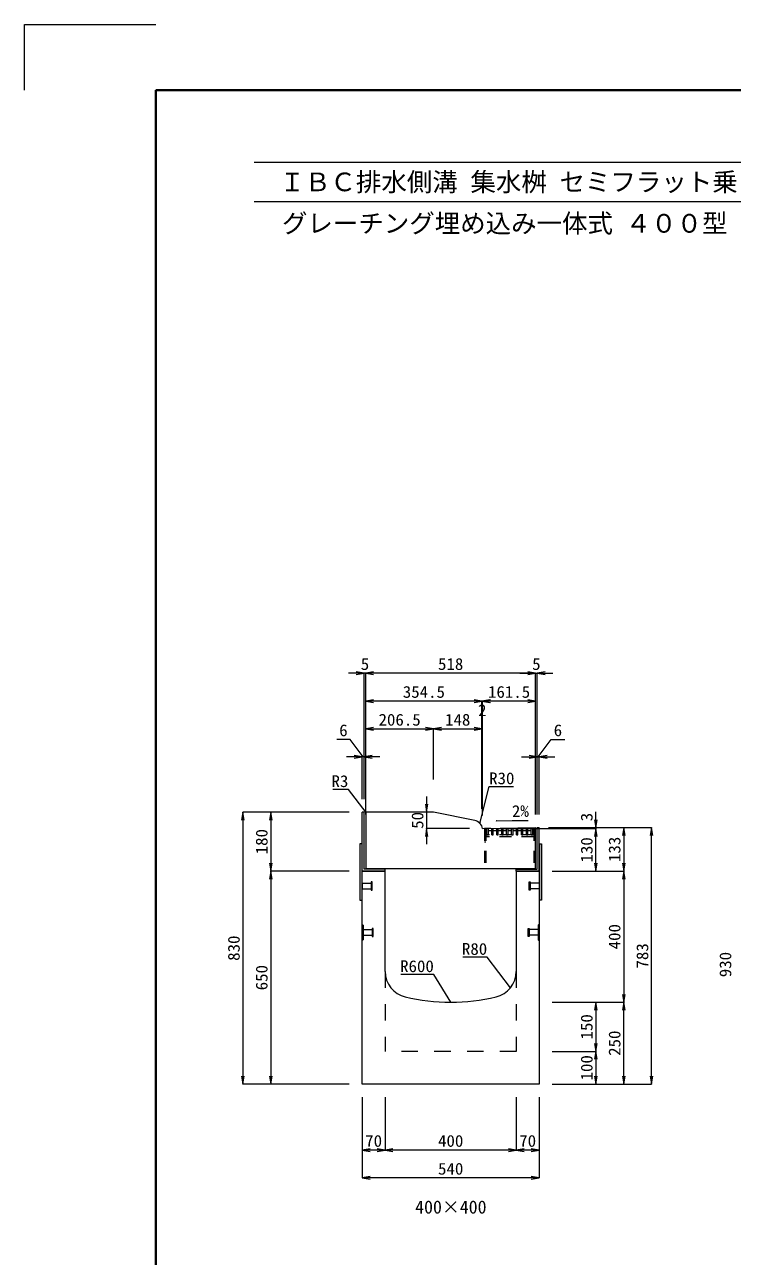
# Model space of a CAD drawing. Units: millimetres at full size. Extents: x -1809 to 57027, y -20349 to 17321.
# Drawn here: x 38018 to 40178, y 7368 to 11127 of the extents above; entities that cross this region are included whole.
import ezdxf
from ezdxf.enums import TextEntityAlignment as Align

# ---------------------------------------------------------------- set-up
doc = ezdxf.new("R2010")
doc.units = ezdxf.units.MM
doc.header["$LTSCALE"] = 50
for name, pattern in [('USER1', [2, 1, -1]), ('USER2', [1.35, 0.75, -0.6]), ('USER3', [1.35, 0.75, -0.6])]:
    doc.linetypes.add(name, pattern=pattern)
doc.layers.add('0_2', color=7, linetype='Continuous')
doc.layers.add('文字', color=7, linetype='Continuous')
for name, color, linetype, lineweight in [('Defpoints_3', 1, 'Continuous', 13), ('インサート', 3, 'USER2', 9), ('受枠', 3, 'Continuous', 5), ('図枠', 7, 'Continuous', 5), ('寸法線', 7, 'Continuous', 13), ('引出線', 4, 'Continuous', 13), ('本体', 2, 'Continuous', 13), ('ｸﾞﾚｰﾁﾝｸﾞ', 7, 'USER3', 9)]:
    doc.layers.add(name, color=color, linetype=linetype, lineweight=lineweight)
doc.styles.add('ＭＳ ゴシック', font='')
doc.styles.add('ＭＳ 明朝', font='')
doc.styles.get('ＭＳ ゴシック').set_extended_font_data('MS Gothic')
doc.styles.get('ＭＳ 明朝').set_extended_font_data('MS Mincho')

# ---------------------------------------------------------------- blocks, each defined once
blk = doc.blocks.new('open_arrow')
at = {"color": 0, "linetype": 'Continuous', "lineweight": -2}
blk.add_lwpolyline([(7.5, 1.25), (0, 0), (7.5, -1.25)], dxfattribs=at)

msp = doc.modelspace()

# ---------------------------------------------------------------- linework, layer by layer
at = {"layer": 'Defpoints_3'}
for p, q in [((38018.24, 11127.12), (38418.24, 11127.12)), ((38018.24, 10927.12), (38018.24, 11127.12)), ((38018.24, 11127.12), (38418.24, 11127.12)), ((38018.24, 10927.12), (38018.24, 11127.12))]:
    msp.add_line(p, q, dxfattribs=at)
at = {"layer": 'インサート'}
for p, q in [((39048.24, 8507.19), (39075.24, 8507.19)), ((39048.24, 8507.19), (39048.24, 8490.19)), ((39078.24, 8511.19), (39075.24, 8511.19)), ((39075.24, 8511.19), (39075.24, 8486.19)), ((39078.24, 8486.19), (39078.24, 8511.19)), ((39558.24, 8511.19), (39561.24, 8511.19)), ((39558.24, 8486.19), (39558.24, 8511.19)), ((39561.24, 8511.19), (39561.24, 8486.19)), ((39588.24, 8507.19), (39561.24, 8507.19)), ((39588.24, 8507.19), (39588.24, 8490.19)), ((39048.24, 8490.19), (39075.24, 8490.19)), ((39075.24, 8486.19), (39078.24, 8486.19)), ((39561.24, 8486.19), (39558.24, 8486.19)), ((39588.24, 8490.19), (39561.24, 8490.19)), ((39051.44, 8365.19), (39078.44, 8365.19)), ((39051.44, 8365.19), (39051.44, 8348.19)), ((39051.44, 8348.19), (39078.44, 8348.19)), ((39081.44, 8369.19), (39078.44, 8369.19)), ((39078.44, 8369.19), (39078.44, 8344.19)), ((39081.44, 8344.19), (39081.44, 8369.19)), ((39555.04, 8369.19), (39558.04, 8369.19)), ((39555.04, 8344.19), (39555.04, 8369.19)), ((39558.04, 8369.19), (39558.04, 8344.19)), ((39585.04, 8365.19), (39558.04, 8365.19)), ((39585.04, 8348.19), (39558.04, 8348.19)), ((39585.04, 8365.19), (39585.04, 8348.19)), ((39078.44, 8344.19), (39081.44, 8344.19)), ((39558.04, 8344.19), (39555.04, 8344.19))]:
    msp.add_line(p, q, dxfattribs=at)
at = {"layer": '受枠'}
for p, q in [((39054.24, 8723.69), (39048.24, 8723.69)), ((39048.24, 8543.69), (39048.24, 8723.69)), ((39054.24, 8549.69), (39054.24, 8723.69)), ((39582.24, 8549.69), (39582.24, 8676.69)), ((39582.24, 8676.69), (39588.24, 8676.69)), ((39588.24, 8543.69), (39588.24, 8676.69)), ((39041.24, 8626.69), (39041.24, 8454.69)), ((39047.24, 8626.69), (39041.24, 8626.69)), ((39047.24, 8626.69), (39047.24, 8454.69)), ((39589.24, 8626.69), (39589.24, 8454.69)), ((39589.24, 8626.69), (39595.24, 8626.69)), ((39595.24, 8626.69), (39595.24, 8454.69)), ((39118.24, 8543.69), (39048.24, 8543.69)), ((39118.24, 8549.69), (39054.24, 8549.69)), ((39118.24, 8543.69), (39118.24, 8549.69)), ((39518.24, 8543.69), (39518.24, 8549.69)), ((39518.24, 8549.69), (39582.24, 8549.69)), ((39588.24, 8543.69), (39518.24, 8543.69)), ((39041.24, 8454.69), (39047.24, 8454.69)), ((39595.24, 8454.69), (39589.24, 8454.69))]:
    msp.add_line(p, q, dxfattribs=at)
at = {"layer": '図枠', "lineweight": 40}
for p, q in [((38418.24, 5387.12), (38418.24, 10927.12)), ((38418.24, 10927.12), (46218.24, 10927.12))]:
    msp.add_line(p, q, dxfattribs=at)
at = {"layer": '図枠', "lineweight": 13}
for p, q in [((38718.24, 10707.12), (45918.24, 10707.12)), ((38718.24, 10587.12), (45918.24, 10587.12))]:
    msp.add_line(p, q, dxfattribs=at)
at = {"layer": '寸法線'}
for p, q in [((39107.24, 9147.81), (39006.24, 9147.81)), ((39054.24, 8763.69), (39054.24, 9147.81)), ((39577.24, 9147.81), (39059.24, 9147.81)), ((39059.24, 8716.48), (39059.24, 9147.81)), ((39059.24, 8716.48), (39059.24, 9147.81)), ((39529.24, 9147.81), (39630.24, 9147.81)), ((39577.24, 8716.5), (39577.24, 9147.81)), ((39577.24, 8716.5), (39577.24, 9147.81)), ((39582.24, 8716.69), (39582.24, 9147.81)), ((39461.74, 9062.81), (39059.24, 9062.81)), ((39059.24, 8716.48), (39059.24, 9062.81)), ((39463.67, 9062.81), (39365.74, 9062.81)), ((39413.74, 8733.69), (39413.74, 9062.81)), ((39413.74, 8733.69), (39413.74, 9062.81)), ((39577.24, 9062.81), (39415.67, 9062.81)), ((39415.67, 8713.69), (39415.67, 9062.81)), ((39415.67, 8713.69), (39415.67, 9062.81)), ((39577.24, 8716.5), (39577.24, 9062.81)), ((39059.24, 8977.81), (39265.74, 8977.81)), ((39059.24, 8823.69), (39059.24, 8977.81)), ((39265.74, 8823.69), (39265.74, 8977.81)), ((39265.74, 8977.81), (39413.74, 8977.81)), ((39265.74, 8823.69), (39265.74, 8977.81)), ((39413.74, 8793.69), (39413.74, 8977.81)), ((39011.6, 8945.61), (38970.41, 8945.61)), ((39051.24, 8892.81), (39011.6, 8945.61)), ((39585.24, 8892.81), (39624.88, 8945.61)), ((39624.88, 8945.61), (39666.07, 8945.61)), ((39102.24, 8892.81), (39000.24, 8892.81)), ((39048.24, 8763.69), (39048.24, 8892.81)), ((39054.24, 8763.69), (39054.24, 8892.81)), ((39534.24, 8892.81), (39636.24, 8892.81)), ((39582.24, 8716.69), (39582.24, 8892.81)), ((39588.24, 8716.69), (39588.24, 8892.81)), ((39244.93, 8771.69), (39244.93, 8625.69)), ((38684.46, 8723.69), (38684.46, 7893.69)), ((39008.24, 8723.69), (38684.46, 8723.69)), ((38769.46, 8723.69), (38769.46, 8543.69)), ((39008.24, 8723.69), (38769.46, 8723.69)), ((39244.93, 8723.69), (39225.74, 8723.69)), ((39761.18, 8625.69), (39761.18, 8724.5)), ((39375.67, 8673.69), (39244.93, 8673.69)), ((39455.67, 8673.69), (39761.18, 8673.69)), ((39455.67, 8673.69), (39761.18, 8673.69)), ((39617.24, 8676.5), (39761.18, 8676.5)), ((39628.24, 8676.69), (39846.18, 8676.69)), ((39628.24, 8676.69), (39931.18, 8676.69)), ((39761.18, 8543.69), (39761.18, 8673.69)), ((39846.18, 8676.69), (39846.18, 8543.69)), ((39931.18, 7893.69), (39931.18, 8676.69)), ((39008.24, 8543.69), (38769.46, 8543.69)), ((38769.46, 8543.69), (38769.46, 7893.69)), ((39008.24, 8543.69), (38769.46, 8543.69)), ((39628.24, 8543.69), (39846.18, 8543.69)), ((39628.24, 8543.69), (39846.18, 8543.69)), ((39628.24, 8543.69), (39761.18, 8543.69)), ((39846.18, 8543.69), (39846.18, 8143.69)), ((39628.24, 8143.69), (39846.18, 8143.69)), ((39628.24, 8143.69), (39761.18, 8143.69)), ((39628.24, 8143.69), (39846.18, 8143.69)), ((39761.18, 8143.69), (39761.18, 7993.69)), ((39846.18, 7893.69), (39846.18, 8143.69)), ((39628.24, 7993.69), (39761.18, 7993.69)), ((39628.24, 7993.69), (39761.18, 7993.69)), ((39761.18, 7993.69), (39761.18, 7893.69)), ((39008.24, 7893.69), (38684.46, 7893.69)), ((39008.24, 7893.69), (38769.46, 7893.69)), ((39628.24, 7893.69), (39761.18, 7893.69)), ((39628.24, 7893.69), (39846.18, 7893.69)), ((39628.24, 7893.69), (39931.18, 7893.69)), ((39048.24, 7853.69), (39048.24, 7692.54)), ((39048.24, 7853.69), (39048.24, 7607.54)), ((39118.24, 7853.69), (39118.24, 7692.54)), ((39118.24, 7853.69), (39118.24, 7692.54)), ((39518.24, 7853.69), (39518.24, 7692.54)), ((39518.24, 7853.69), (39518.24, 7692.54)), ((39588.24, 7853.69), (39588.24, 7692.54)), ((39588.24, 7853.69), (39588.24, 7607.54)), ((39118.24, 7692.54), (39048.24, 7692.54)), ((39518.24, 7692.54), (39118.24, 7692.54)), ((39588.24, 7692.54), (39518.24, 7692.54)), ((39588.24, 7607.54), (39048.24, 7607.54))]:
    msp.add_line(p, q, dxfattribs=at)
at = {"layer": '引出線'}
for points in [[(39407.65, 8689.55), (39435.55, 8801.89), (39510.23, 8801.89)], [(39060.12, 8722.81), (39006.07, 8793.18), (38958.34, 8793.18)], [(39457, 8696.84), (39505.74, 8697.82), (39554.49, 8698.79)], [(39501, 8188.11), (39429.74, 8281.22), (39355.07, 8281.22)], [(39318.24, 8143.69), (39266.88, 8228.44), (39165.87, 8228.44)]]:
    msp.add_lwpolyline(points, dxfattribs=at)
at = {"layer": '本体', "lineweight": 20}
for p, q in [((39059.24, 8723.69), (39059.24, 8550.69)), ((39265.74, 8723.69), (39059.24, 8723.69)), ((39392.05, 8698.09), (39265.74, 8723.69)), ((39415.67, 8673.69), (39577.24, 8676.5)), ((39577.24, 8550.69), (39577.24, 8676.5)), ((39577.24, 8550.69), (39059.24, 8550.69))]:
    msp.add_line(p, q, dxfattribs=at)
at = {"layer": '本体'}
for p, q in [((39048.24, 7893.69), (39048.24, 8543.69)), ((39048.24, 8543.69), (39118.24, 8543.69)), ((39118.24, 8237.73), (39118.24, 8543.69)), ((39518.24, 8543.69), (39518.24, 8237.73)), ((39518.24, 8543.69), (39588.24, 8543.69)), ((39588.24, 8543.69), (39588.24, 7893.69)), ((39588.24, 7893.69), (39048.24, 7893.69))]:
    msp.add_line(p, q, dxfattribs=at)
at = {"layer": '本体', "lineweight": 9}
for p, q in [((39048.24, 8381.19), (39051.44, 8379.19)), ((39051.44, 8379.19), (39051.44, 8334.19)), ((39588.24, 8381.19), (39585.04, 8379.19)), ((39585.04, 8379.19), (39585.04, 8334.19)), ((39051.44, 8334.19), (39048.24, 8332.19)), ((39585.04, 8334.19), (39588.24, 8332.19))]:
    msp.add_line(p, q, dxfattribs=at)
at = {"layer": '本体', "linetype": 'USER1', "lineweight": 15}
for p, q in [((39118.24, 8237.73), (39118.24, 7993.69)), ((39518.24, 8237.73), (39518.24, 7993.69)), ((39518.24, 7993.69), (39118.24, 7993.69))]:
    msp.add_line(p, q, dxfattribs=at)
at = {"layer": '本体', "lineweight": 20}
for centre, radius, start, end in [((39062.24, 8720.69), 3, 90, 180), ((39386.09, 8668.69), 30, 9.60388, 78.54131)]:
    msp.add_arc(centre, radius, start, end, dxfattribs=at)
at = {"layer": '本体'}
for centre, radius, start, end in [((39198.24, 8237.73), 80, 180, 256.65764), ((39438.24, 8237.73), 80, 283.34236, 0), ((39318.24, 8743.69), 600, 256.65764, 283.34236)]:
    msp.add_arc(centre, radius, start, end, dxfattribs=at)
at = {"layer": 'ｸﾞﾚｰﾁﾝｸﾞ'}
for p, q in [((39421.24, 8673.69), (39421.24, 8550.69)), ((39576.24, 8673.69), (39421.24, 8673.69)), ((39425.74, 8673.69), (39425.74, 8550.69)), ((39571.74, 8654.69), (39425.74, 8654.69)), ((39571.74, 8648.69), (39425.74, 8648.69)), ((39428.74, 8654.69), (39428.74, 8673.69)), ((39428.74, 8654.69), (39433.24, 8654.69)), ((39433.2, 8667.69), (39443.8, 8667.69)), ((39433.24, 8654.69), (39433.24, 8673.69)), ((39443.8, 8654.69), (39443.8, 8673.69)), ((39443.8, 8654.69), (39448.3, 8654.69)), ((39448.25, 8667.69), (39458.85, 8667.69)), ((39448.3, 8654.69), (39448.3, 8673.69)), ((39458.85, 8654.69), (39458.85, 8673.69)), ((39458.85, 8654.69), (39463.35, 8654.69)), ((39463.31, 8667.69), (39473.91, 8667.69)), ((39463.35, 8654.69), (39463.35, 8673.69)), ((39473.91, 8654.69), (39473.91, 8673.69)), ((39473.91, 8654.69), (39478.41, 8654.69)), ((39478.36, 8667.69), (39488.96, 8667.69)), ((39478.41, 8654.69), (39478.41, 8673.69)), ((39488.96, 8654.69), (39488.96, 8673.69)), ((39488.96, 8654.69), (39493.46, 8654.69)), ((39493.42, 8667.69), (39504.02, 8667.69)), ((39493.46, 8654.69), (39493.46, 8673.69)), ((39504.02, 8654.69), (39504.02, 8673.69)), ((39504.02, 8654.69), (39508.52, 8654.69)), ((39508.47, 8667.69), (39519.07, 8667.69)), ((39508.52, 8654.69), (39508.52, 8673.69)), ((39519.07, 8654.69), (39519.07, 8673.69)), ((39519.07, 8654.69), (39523.57, 8654.69)), ((39523.53, 8667.69), (39534.13, 8667.69)), ((39523.57, 8654.69), (39523.57, 8673.69)), ((39534.13, 8654.69), (39534.13, 8673.69)), ((39534.13, 8654.69), (39538.63, 8654.69)), ((39538.59, 8667.69), (39549.19, 8667.69)), ((39538.63, 8654.69), (39538.63, 8673.69)), ((39549.19, 8654.69), (39549.19, 8673.69)), ((39549.19, 8654.69), (39553.69, 8654.69)), ((39553.69, 8654.69), (39553.69, 8673.69)), ((39553.69, 8667.69), (39564.24, 8667.69)), ((39564.24, 8654.69), (39564.24, 8673.69)), ((39564.24, 8654.69), (39568.74, 8654.69)), ((39568.74, 8654.69), (39568.74, 8673.69)), ((39571.74, 8673.69), (39571.74, 8550.69)), ((39576.24, 8673.69), (39576.24, 8550.69)), ((39425.74, 8632.19), (39421.24, 8632.19))]:
    msp.add_line(p, q, dxfattribs=at)

# ---------------------------------------------------------------- block references
at = {"layer": '寸法線', "xscale": 3.2, "yscale": 3.2}
for p, rotation in [((39054.24, 9147.81), 180), ((39577.24, 9147.81), 180), ((39577.24, 9147.81), 180), ((39413.74, 9062.81), 180), ((39577.24, 9062.81), 180), ((39265.74, 8977.81), 180), ((39413.74, 8977.81), 180), ((39048.24, 8892.81), 180), ((39582.24, 8892.81), 180), ((38684.46, 8723.69), 270), ((38769.46, 8723.69), 270), ((39244.93, 8723.69), 90), ((39761.18, 8676.5), 90), ((39244.93, 8673.69), 270), ((39761.18, 8673.69), 270), ((39761.18, 8673.69), 270), ((39846.18, 8676.69), 270), ((39931.18, 8676.69), 270), ((38769.46, 8543.69), 90), ((38769.46, 8543.69), 270), ((39761.18, 8543.69), 90), ((39846.18, 8543.69), 90), ((39846.18, 8543.69), 270), ((39846.18, 8143.69), 90), ((39761.18, 8143.69), 270), ((39846.18, 8143.69), 270), ((39761.18, 7993.69), 90), ((39761.18, 7993.69), 270), ((38684.46, 7893.69), 90), ((38769.46, 7893.69), 90), ((39761.18, 7893.69), 90), ((39846.18, 7893.69), 90), ((39931.18, 7893.69), 90), ((39118.24, 7692.54), 180), ((39518.24, 7692.54), 180), ((39588.24, 7692.54), 180), ((39588.24, 7607.54), 180)]:
    msp.add_blockref('open_arrow', p, dxfattribs=dict(at, rotation=rotation))
for p in [(39059.24, 9147.81), (39059.24, 9147.81), (39582.24, 9147.81), (39059.24, 9062.81), (39413.74, 9062.81), (39415.67, 9062.81), (39415.67, 9062.81), (39059.24, 8977.81), (39265.74, 8977.81), (39054.24, 8892.81), (39588.24, 8892.81), (39048.24, 7692.54), (39118.24, 7692.54), (39518.24, 7692.54), (39048.24, 7607.54)]:
    msp.add_blockref('open_arrow', p, dxfattribs=at)
at = {"layer": '引出線', "xscale": 0.16, "yscale": 0.16}
for p, rotation in [((39060.12, 8722.81), 127.5), ((39407.65, 8689.55), 76), ((39457, 8696.84), 1.1), ((39501, 8188.11), 127.4), ((39318.24, 8143.69), 121.2)]:
    msp.add_blockref('open_arrow', p, dxfattribs=dict(at, rotation=rotation))

# ---------------------------------------------------------------- texts
at = {"layer": '0_2', "style": 'ＭＳ ゴシック'}
msp.add_text('グレーチング埋め込み一体式 ４００型', height=56.96, dxfattribs=at).set_placement((39483.24, 10520.74), align=Align.MIDDLE_CENTER)
at = {"layer": '図枠', "style": 'ＭＳ ゴシック'}
msp.add_text('\u3000ＩＢＣ排水側溝 集水桝 セミフラット乗り入れ H=50（Ⅰ型・Ⅲ型兼用）布設標準構造図', height=56.96, dxfattribs=at).set_placement((38718.24, 10647.12), align=Align.MIDDLE_LEFT)
at = {"layer": '寸法線', "style": 'ＭＳ 明朝', "width": 1.05}
for s, p in [('5', (39056.74, 9175.81)), ('518', (39318.24, 9175.81)), ('5', (39579.74, 9175.81)), ('354.5', (39236.49, 9090.81)), ('161.5', (39496.46, 9090.81)), ('206.5', (39162.49, 9005.81)), ('148', (39339.74, 9005.81)), ('2', (39414.71, 9034.81)), ('6', (38991.01, 8973.61)), ('6', (39645.47, 8973.61)), ('70', (39083.24, 7720.54)), ('400', (39318.24, 7720.54)), ('70', (39553.24, 7720.54)), ('540', (39318.24, 7635.54))]:
    msp.add_text(s, height=36.03, dxfattribs=at).set_placement(p, align=Align.MIDDLE_CENTER)
for s, p in [('50', (39216.93, 8698.69)), ('3', (39733.16, 8708.76)), ('180', (38741.46, 8633.69)), ('130', (39733.18, 8608.69)), ('133', (39818.18, 8610.19)), ('400', (39818.18, 8343.69)), ('830', (38656.46, 8308.69)), ('783', (39903.18, 8285.19)), ('930', (40156.46, 8258.69)), ('650', (38741.46, 8218.69)), ('150', (39733.18, 8068.69)), ('250', (39818.18, 8018.69)), ('100', (39733.18, 7943.69))]:
    msp.add_text(s, height=36.03, rotation=90, dxfattribs=at).set_placement(p, align=Align.MIDDLE_CENTER)
at = {"layer": '引出線', "style": 'ＭＳ 明朝', "width": 1.05}
for s, p in [('R3', (39006.07, 8836.38)), ('R80', (39429.74, 8324.42)), ('R600', (39266.88, 8271.64))]:
    msp.add_text(s, height=36.03, dxfattribs=at).set_placement(p, align=Align.TOP_RIGHT)
msp.add_text('R30', height=36.03, dxfattribs=at).set_placement((39435.55, 8845.09), align=Align.TOP_LEFT)
msp.add_text('2%', height=36.03, rotation=1.146, dxfattribs=at).set_placement((39504.81, 8744.71), align=Align.TOP_LEFT)
at = {"layer": '文字', "style": 'ＭＳ 明朝'}
msp.add_text('400×400', height=40.03, dxfattribs=at).set_placement((39318.72, 7518.72), align=Align.MIDDLE_CENTER)

doc.saveas('drawing.dxf')
